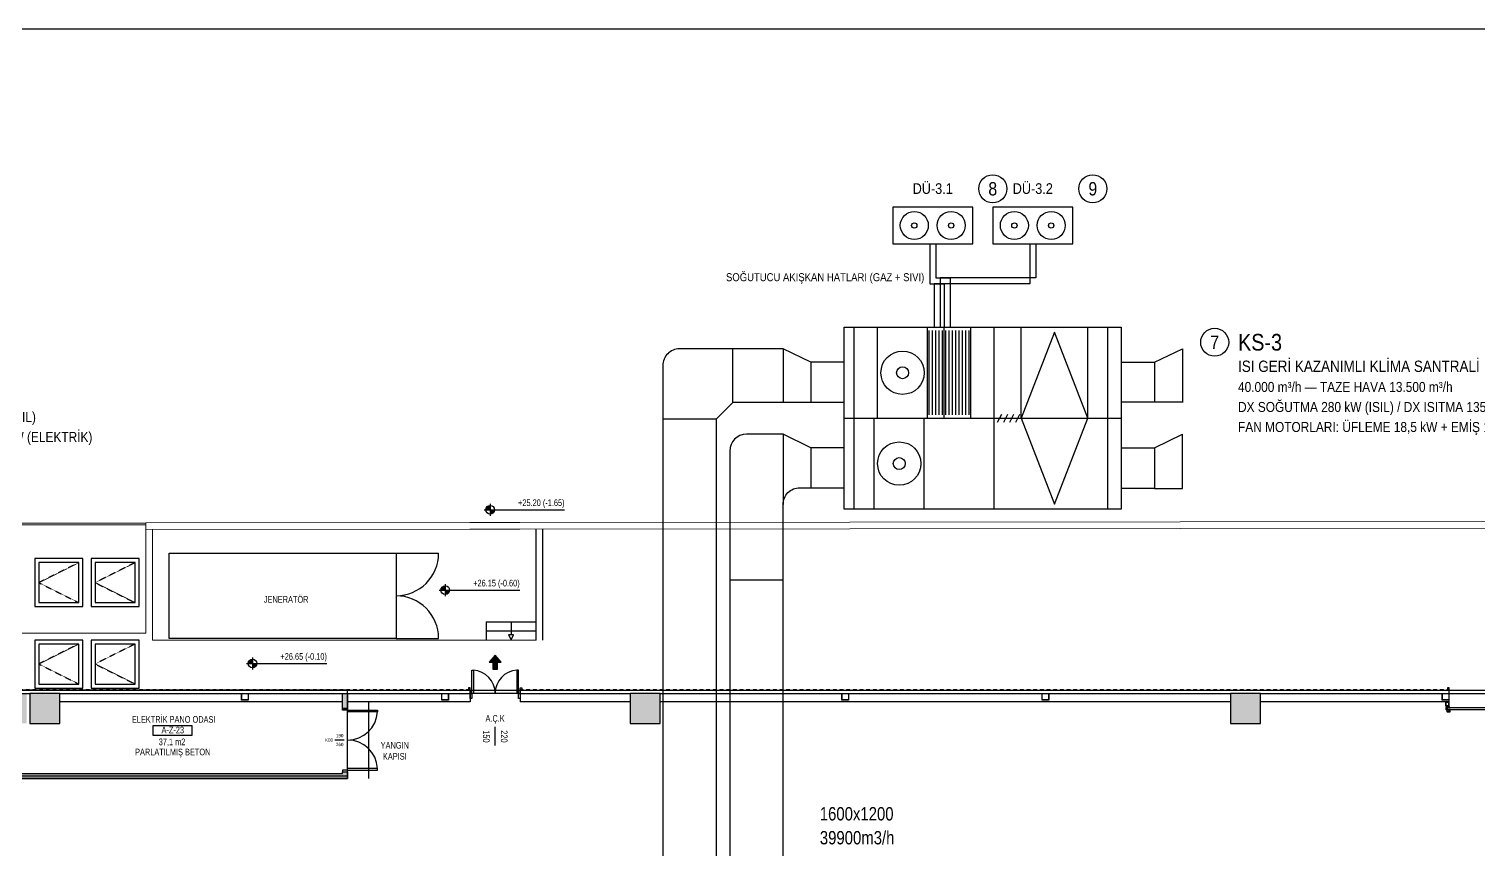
# Model space of a CAD drawing. Header units: centimetres. Extents: x 26200 to 152500, y -600 to 9300.
# Drawn here: x 61632 to 65979, y 6839 to 9300 of the extents above; entities that cross this region are included whole.
import ezdxf
from ezdxf.enums import TextEntityAlignment as Align

# ---------------------------------------------------------------- set-up
doc = ezdxf.new("R2010")
doc.units = ezdxf.units.CM
doc.linetypes.add('DASHED', pattern=[1.524, 1.27, -0.254])
doc.linetypes.add('HIDDEN2', pattern=[0.1875, 0.125, -0.0625])
for name, color, linetype in [('A-ANNO-DIMS', 8, 'Continuous'), ('A-ANNO-IDEN', 8, 'Continuous'), ('A-ANNO-TEXT', 8, 'Continuous'), ('A-AREA', 8, 'Continuous'), ('A-DOOR', 8, 'Continuous'), ('A-ELEV-01', 8, 'Continuous'), ('A-ELEV-02', 8, 'Continuous'), ('A-ELEV-03', 8, 'Continuous'), ('A-ROOF-OTLN', 8, 'Continuous'), ('A-WALL', 8, 'Continuous'), ('A-WALL-HTCH', 8, 'Continuous'), ('A-WALL-SNWPNL', 8, 'Continuous'), ('A-WALL-STEL', 8, 'Continuous'), ('L-SITE-CURB', 8, 'Continuous'), ('MTY-CIHAZ', 135, 'Continuous'), ('MTY-DONUS-CAP', 110, 'Continuous'), ('MTY-DONUS-KANALI', 4, 'Continuous'), ('MTY-SOGUTUCU-HAT', 6, 'DASHED'), ('MTY-UFLEME-KANALI', 20, 'Continuous'), ('ROTAS-CIHAZ-NO', 1, 'Continuous'), ('ROTAS-PAFTA', 144, 'Continuous'), ('S-CONC', 5, 'Continuous'), ('S-HTCH', 8, 'Continuous'), ('S-STEL', 3, 'Continuous')]:
    doc.layers.add(name, color=color, linetype=linetype)
doc.styles.add('Fields_100', font='act_simplex.shx', dxfattribs={"width": 0.8, "height": 20})
doc.styles.add('ROTAS', font='arial.ttf')

# ---------------------------------------------------------------- blocks, each defined once
blk = doc.blocks.new('Mahal kutusu_100')
at = {"color": 0}
blk.add_lwpolyline([(-58, 30), (58, 30), (58, 0), (-58, 0)], close=True, dxfattribs=at)
at = {"color": 0, "style": 'Fields_100', "width": 0.8}
for tag, p in [('MAHAL', (3.6, 37.9)), ('KOD', (0.9, 6.2)), ('KAPLAMA', (0.8, -59.7)), ('ALAN', (-1.3, -29.4))]:
    blk.add_attdef(tag, text='', height=20, dxfattribs=at).set_placement(p, align=Align.CENTER)
blk = doc.blocks.new('Kapı Kodu_100')
at = {"color": 0}
blk.add_lwpolyline([(28, 0), (-28, 0)], dxfattribs=at)
at = {"color": 0, "style": 'Fields_100', "width": 0.8}
for tag, p in [('KK', (-63, -9.6)), ('W', (1, 17.2)), ('H', (1, -36.3))]:
    blk.add_attdef(tag, text='', height=20, dxfattribs=at).set_placement(p, align=Align.CENTER)
blk = doc.blocks.new('KAPI 150')
at = {"layer": 'A-DOOR'}
blk.add_line((145, 15), (5, 15), dxfattribs=at)
for points in [[(5, 15), (5, 85), (10, 85), (10, 15)], [(145, 15), (145, 85), (140, 85), (140, 15)]]:
    blk.add_lwpolyline(points, dxfattribs=at)
for points in [[(5, 0), (0, 0), (0, 15), (5, 15)], [(150, 0), (145, 0), (145, 15), (150, 15)]]:
    blk.add_lwpolyline(points, close=True, dxfattribs=at)
for centre, start, end in [((5, 15), 0, 85.904), ((145, 15), 94.096, 180)]:
    blk.add_arc(centre, 70, start, end, dxfattribs=at)
blk = doc.blocks.new('AÇK_01')
at = {"color": 0}
blk.add_lwpolyline([(28, 0), (-28, 0)], dxfattribs=at)
at = {"color": 0, "style": 'Fields_100', "width": 0.8}
blk.add_attdef('A.Ç.K.01', text='', height=20, rotation=90, dxfattribs=at).set_placement((-53, 0), align=Align.MIDDLE_CENTER)
for tag, p in [('W', (1, 17.2)), ('H', (1, -36.3))]:
    blk.add_attdef(tag, text='', height=20, dxfattribs=at).set_placement(p, align=Align.CENTER)
blk = doc.blocks.new('*U13')
at = {"layer": 'A-WALL-SNWPNL'}
blk.add_lwpolyline([(50, 1), (42, 1), (40, -1), (32, -1), (30, 1), (22, 1), (20, -1), (12, -1), (10, 1), (2, 1), (0, -1), (-8, -1), (-10, 1), (-18, 1), (-20, -1), (-28, -1), (-30, 1), (-38, 1), (-40, -1), (-48, -1), (-50, 1)], dxfattribs=at)
blk = doc.blocks.new('*U14')
at = {"layer": 'A-WALL-STEL', "color": 0, "linetype": 'ByBlock', "lineweight": -2, "transparency": 16777216}
for p in [(0, 0), (100, 0), (200, 0), (300, 0), (400, 0), (500, 0), (600, 0), (700, 0), (800, 0), (900, 0), (1000, 0), (1100, 0), (1200, 0), (1300, 0), (1400, 0), (1500, 0), (1600, 0), (1700, 0), (1800, 0), (1900, 0), (2000, 0), (2100, 0), (2200, 0), (2300, 0), (2400, 0), (2500, 0), (2600, 0), (2700, 0), (2800, 0), (2900, 0), (3000, 0), (3100, 0), (3200, 0), (3300, 0)]:
    blk.add_blockref('*U13', p, dxfattribs=at)
blk = doc.blocks.new('VİDA KÜÇÜK')
for p, q in [((-0.6, 3), (-0.2, 3.2)), ((-0.6, 3), (0.6, 3)), ((-0.6, 3), (0.6, 3)), ((-0.6, 3), (-0.6, 3)), ((-0.5, 3), (-0.5, 2.9)), ((-0.5, 2.9), (0.5, 2.9)), ((0.3, 3.6), (-0.3, 3.6)), ((-0.3, 3.3), (-0.3, 3.5)), ((0.3, 3.3), (-0.3, 3.3)), ((0.3, 3.2), (-0.3, 3.2)), ((-0.2, 3.3), (-0.2, 3.6)), ((0.2, 3.2), (-0.2, 3.2)), ((0.1, 2.8), (-0.2, 2.9)), ((-0.2, 2.9), (-0.2, 2.8)), ((-0.2, 2.9), (-0.2, 2.9)), ((-0.2, 2.8), (0.1, 2.7)), ((0.1, 2.7), (-0.2, 2.8)), ((-0.2, 2.7), (-0.2, 2.8)), ((-0.2, 2.8), (-0.2, 2.8)), ((0, 2.7), (-0.2, 2.7)), ((-0.2, 2.7), (-0.2, 2.6)), ((-0.2, 2.7), (-0.2, 2.7)), ((0.2, 2.5), (-0.2, 2.6)), ((0.1, 2.5), (-0.2, 2.6)), ((-0.2, 2.6), (0.1, 2.5)), ((-0.2, 2.6), (-0.2, 2.5)), ((-0.2, 2.6), (-0.2, 2.6)), ((-0.2, 2.6), (-0.2, 2.6)), ((-0.2, 2.5), (0.1, 2.4)), ((-0.2, 2.5), (0.2, 2.4)), ((-0.2, 2.5), (-0.2, 2.5)), ((-0.2, 2.4), (-0.2, 2.5)), ((0.1, 2.3), (-0.2, 2.4)), ((-0.2, 2.4), (-0.2, 2.3)), ((-0.2, 2.3), (0.1, 2.2)), ((-0.2, 2.3), (0.2, 2.2)), ((0.1, 2.2), (-0.2, 2.3)), ((-0.2, 2.3), (-0.2, 2.2)), ((-0.2, 2.3), (-0.2, 2.3)), ((-0.2, 2.3), (-0.2, 2.3)), ((-0.2, 2.3), (-0.2, 2.3)), ((-0.2, 2.2), (0.1, 2.1)), ((-0.2, 2.2), (0.2, 2.1)), ((-0.2, 2.1), (-0.2, 2.2)), ((-0.2, 2.2), (-0.2, 1.5)), ((-0.2, 2.1), (-0.2, 2)), ((0.1, 2), (-0.2, 2.1)), ((-0.2, 2), (-0.2, 2.1)), ((-0.2, 2), (-0.2, 2)), ((-0.2, 2), (-0.2, 2)), ((-0.2, 2), (0, 2)), ((0, 2), (-0.2, 2)), ((0, 2), (-0.2, 2)), ((0.1, 1.9), (-0.2, 1.9)), ((0, 1.5), (-0.2, 1.6)), ((0, 1.4), (-0.2, 1.5)), ((0.2, 2.8), (-0.1, 2.9)), ((0, 3.9), (0, 0)), ((0.1, 2.8), (0, 2.9)), ((0.1, 2.6), (0, 2.7)), ((0.1, 1.6), (0, 1.5)), ((0, 1.5), (0, 1.4)), ((0.1, 1.5), (0, 1.4)), ((0.1, 2.9), (0.1, 2.8)), ((0.2, 2.8), (0.1, 2.8)), ((0.2, 2.8), (0.1, 2.8)), ((0.1, 2.8), (0.1, 2.7)), ((0.2, 2.7), (0.1, 2.7)), ((0.2, 2.7), (0.1, 2.6)), ((0.1, 2.7), (0.1, 2.7)), ((0.2, 2.7), (0.1, 2.7)), ((0.1, 2.6), (0.1, 2.5)), ((0.1, 2.5), (0.1, 2.4)), ((0.2, 2.5), (0.1, 2.5)), ((0.2, 2.5), (0.1, 2.5)), ((0.2, 2.4), (0.1, 2.4)), ((0.1, 2.3), (0.1, 2.3)), ((0.1, 2.3), (0.1, 2.2)), ((0.2, 2.3), (0.1, 2.3)), ((0.2, 2.2), (0.1, 2.2)), ((0.2, 2.2), (0.1, 2.2)), ((0.1, 2.2), (0.1, 2.1)), ((0.1, 2.2), (0.1, 1.5)), ((0.1, 2), (0.1, 2.1)), ((0.2, 2.1), (0.1, 2)), ((0.2, 2.1), (0.1, 2.1)), ((0.2, 3.3), (0.2, 3.6)), ((0.2, 3.2), (0.6, 3)), ((0.2, 2.7), (0.2, 2.7)), ((0.2, 2.4), (0.2, 2.3)), ((0.3, 3.3), (0.3, 3.5)), ((0.5, 3), (0.5, 2.9)), ((0.6, 3), (0.6, 3))]:
    blk.add_line(p, q)
for centre, radius, start, end in [((-0.3, 3.2), 0.045, 90, 270), ((-0.3, 3.5), 0.132, 50.85, 132.6512), ((0, 3.1), 0.52, 70.5284, 109.4708), ((0, 1.9), 0.156, 196.2602, 343.7398), ((0.3, 3.5), 0.132, 47.3435, 129.155), ((0.3, 3.2), 0.045, 270, 90)]:
    blk.add_arc(centre, radius, start, end)

msp = doc.modelspace()

# ---------------------------------------------------------------- hatches: boundary and pattern name
at = {"layer": 'A-ANNO-DIMS'}
h = msp.add_hatch(color=256, dxfattribs=at)
h.paths.add_polyline_path([(63014.7, 7872.1, 0.414214), (63001.7, 7859.1), (63014.7, 7859.1)])
h.paths.add_polyline_path([(63027.7, 7859.1), (63014.7, 7859.1), (63014.7, 7846.1, 0.414214)])
h = msp.add_hatch(color=256, dxfattribs=at)
h.paths.add_polyline_path([(62880.2, 7631.1, 0.414214), (62867.2, 7618.1), (62880.2, 7618.1)])
h.paths.add_polyline_path([(62893.2, 7618.1), (62880.2, 7618.1), (62880.2, 7605.1, 0.414214)])
h = msp.add_hatch(color=256, dxfattribs=at)
h.paths.add_polyline_path([(62302.2, 7411.3, 0.414214), (62289.2, 7398.3), (62302.2, 7398.3)])
h.paths.add_polyline_path([(62315.2, 7398.3), (62302.2, 7398.3), (62302.2, 7385.3, 0.414214)])
at = {"layer": 'A-ANNO-TEXT'}
h = msp.add_hatch(color=256, dxfattribs=at)
h.dxf.hatch_style = 1
h.paths.add_polyline_path([(63029.5, 7423.2), (63011.8, 7402), (63022.7, 7402), (63022.7, 7380.9), (63036.2, 7380.9), (63036.2, 7402), (63047.2, 7402)])
at = {"layer": 'A-WALL-HTCH'}
h = msp.add_hatch(dxfattribs=at)
h.set_pattern_fill('DASH', color=256, angle=360)
h.set_pattern_definition([(0, (47244.2896, 54361.0323), (3.175, 3.175), [3.175, -3.175])])
h.paths.add_polyline_path([(62587, 7073.6), (62572, 7073.6), (62572, 7068.6), (60907, 7068.6), (60907, 7053.6), (62587, 7053.6)])
h.paths.add_polyline_path([(62587, 7308.6), (62572, 7308.6), (62572, 7263.6), (62587, 7263.6)])
at = {"layer": 'S-HTCH'}
h = msp.add_hatch(dxfattribs=at)
h.set_pattern_fill('ANSI33', color=256)
h.set_pattern_definition([(45, (47244.2896, 5721.5606), (-4.490128, 4.490128), []), (45, (47248.78, 5721.5606), (-4.490128, 4.490128), [3.175, -1.5875])])
h.paths.add_polyline_path([(63434.5, 1518.6), (63524.5, 1518.6), (63524.5, 1608.6), (63434.5, 1608.6)])
h.paths.add_polyline_path([(63434.5, 7218.6), (63524.5, 7218.6), (63524.5, 7308.6), (63434.5, 7308.6)])
h.paths.add_polyline_path([(61634.5, 1518.6), (61724.5, 1518.6), (61724.5, 1608.6), (61634.5, 1608.6)])
h.paths.add_polyline_path([(58034.5, 1518.6), (58124.5, 1518.6), (58124.5, 1608.6), (58034.5, 1608.6)])
h.paths.add_polyline_path([(61634.5, 7218.6), (61724.5, 7218.6), (61724.5, 7308.6), (61634.5, 7308.6)])
h.paths.add_polyline_path([(58034.5, 7218.6), (58124.5, 7218.6), (58124.5, 7308.6), (58034.5, 7308.6)])
h.paths.add_polyline_path([(63434.5, 3418.6), (63524.5, 3418.6), (63524.5, 3508.6), (63434.5, 3508.6)])
h.paths.add_polyline_path([(63434.5, 5318.6), (63524.5, 5318.6), (63524.5, 5408.6), (63434.5, 5408.6)])
h.paths.add_polyline_path([(61634.5, 3418.6), (61724.5, 3418.6), (61724.5, 3508.6), (61634.5, 3508.6)])
h.paths.add_polyline_path([(58034.5, 3418.6), (58124.5, 3418.6), (58124.5, 3508.6), (58034.5, 3508.6)])
h.paths.add_polyline_path([(61634.5, 5318.6), (61724.5, 5318.6), (61724.5, 5408.6), (61634.5, 5408.6)])
h.paths.add_polyline_path([(58034.5, 5318.6), (58124.5, 5318.6), (58124.5, 5408.6), (58034.5, 5408.6)])
h.paths.add_polyline_path([(68834.5, 3418.6), (68924.5, 3418.6), (68924.5, 3508.6), (68834.5, 3508.6)])
h.paths.add_polyline_path([(68834.5, 5318.6), (68924.5, 5318.6), (68924.5, 5408.6), (68834.5, 5408.6)])
h.paths.add_polyline_path([(67034.5, 3418.6), (67124.5, 3418.6), (67124.5, 3508.6), (67034.5, 3508.6)])
h.paths.add_polyline_path([(67034.5, 5318.6), (67124.5, 5318.6), (67124.5, 5408.6), (67034.5, 5408.6)])
h.paths.add_polyline_path([(65234.5, 3418.6), (65324.5, 3418.6), (65324.5, 3508.6), (65234.5, 3508.6)])
h.paths.add_polyline_path([(65234.5, 5318.6), (65324.5, 5318.6), (65324.5, 5408.6), (65234.5, 5408.6)])
h.paths.add_polyline_path([(61534.5, 3418.6), (61624.5, 3418.6), (61624.5, 3508.6), (61534.5, 3508.6)])
h.paths.add_polyline_path([(61534.5, 5318.6), (61624.5, 5318.6), (61624.5, 5408.6), (61534.5, 5408.6)])
h.paths.add_polyline_path([(59834.5, 3418.6), (59924.5, 3418.6), (59924.5, 3508.6), (59834.5, 3508.6)])
h.paths.add_polyline_path([(59834.5, 5318.6), (59924.5, 5318.6), (59924.5, 5408.6), (59834.5, 5408.6)])
h.paths.add_polyline_path([(56234.5, 3418.6), (56324.5, 3418.6), (56324.5, 3508.6), (56234.5, 3508.6)])
h.paths.add_polyline_path([(56234.5, 5318.6), (56324.5, 5318.6), (56324.5, 5408.6), (56234.5, 5408.6)])
h.paths.add_polyline_path([(54434.5, 3418.6), (54524.5, 3418.6), (54524.5, 3508.6), (54434.5, 3508.6)])
h.paths.add_polyline_path([(54434.5, 5318.6), (54524.5, 5318.6), (54524.5, 5408.6), (54434.5, 5408.6)])
h.paths.add_polyline_path([(52634.5, 3418.6), (52724.5, 3418.6), (52724.5, 3508.6), (52634.5, 3508.6)])
h.paths.add_polyline_path([(52634.5, 5318.6), (52724.5, 5318.6), (52724.5, 5408.6), (52634.5, 5408.6)])
h.paths.add_polyline_path([(70634.5, 5318.6), (70724.5, 5318.6), (70724.5, 5408.6), (70634.5, 5408.6)])
h.paths.add_polyline_path([(70634.5, 3418.6), (70724.5, 3418.6), (70724.5, 3508.6), (70634.5, 3508.6)])
h.paths.add_polyline_path([(70634.5, 1518.6), (70724.5, 1518.6), (70724.5, 1608.6), (70634.5, 1608.6)])
h.paths.add_polyline_path([(68834.5, 1518.6), (68924.5, 1518.6), (68924.5, 1608.6), (68834.5, 1608.6)])
h.paths.add_polyline_path([(67034.5, 1518.6), (67124.5, 1518.6), (67124.5, 1608.6), (67034.5, 1608.6)])
h.paths.add_polyline_path([(65234.5, 1518.6), (65324.5, 1518.6), (65324.5, 1608.6), (65234.5, 1608.6)])
h.paths.add_polyline_path([(61534.5, 1518.6), (61624.5, 1518.6), (61624.5, 1608.6), (61534.5, 1608.6)])
h.paths.add_polyline_path([(59834.5, 1518.6), (59924.5, 1518.6), (59924.5, 1608.6), (59834.5, 1608.6)])
h.paths.add_polyline_path([(56234.5, 1518.6), (56324.5, 1518.6), (56324.5, 1608.6), (56234.5, 1608.6)])
h.paths.add_polyline_path([(54434.5, 1518.6), (54524.5, 1518.6), (54524.5, 1608.6), (54434.5, 1608.6)])
h.paths.add_polyline_path([(52634.5, 1518.6), (52724.5, 1518.6), (52724.5, 1608.6), (52634.5, 1608.6)])
h.paths.add_polyline_path([(70634.5, 7218.6), (70724.5, 7218.6), (70724.5, 7308.6), (70634.5, 7308.6)])
h.paths.add_polyline_path([(68834.5, 7218.6), (68924.5, 7218.6), (68924.5, 7308.6), (68834.5, 7308.6)])
h.paths.add_polyline_path([(67034.5, 7218.6), (67124.5, 7218.6), (67124.5, 7308.6), (67034.5, 7308.6)])
h.paths.add_polyline_path([(65234.5, 7218.6), (65324.5, 7218.6), (65324.5, 7308.6), (65234.5, 7308.6)])
h.paths.add_polyline_path([(61534.5, 7218.6), (61624.5, 7218.6), (61624.5, 7308.6), (61534.5, 7308.6)])
h.paths.add_polyline_path([(59834.5, 7218.6), (59924.5, 7218.6), (59924.5, 7308.6), (59834.5, 7308.6)])
h.paths.add_polyline_path([(56234.5, 7218.6), (56324.5, 7218.6), (56324.5, 7308.6), (56234.5, 7308.6)])
h.paths.add_polyline_path([(54434.5, 7218.6), (54524.5, 7218.6), (54524.5, 7308.6), (54434.5, 7308.6)])
h.paths.add_polyline_path([(52634.5, 7218.6), (52724.5, 7218.6), (52724.5, 7308.6), (52634.5, 7308.6)])

# ---------------------------------------------------------------- linework, layer by layer
at = {"layer": 'A-ANNO-DIMS'}
for p, q in [((63014.7, 7877.1), (63014.7, 7841.1)), ((62996.7, 7859.1), (63237.7, 7859.1)), ((62862.2, 7618.1), (63103.2, 7618.1)), ((62880.2, 7636.1), (62880.2, 7600.1)), ((62284.2, 7398.3), (62525.2, 7398.3)), ((62302.2, 7416.3), (62302.2, 7380.3))]:
    msp.add_line(p, q, dxfattribs=at)
msp.add_lwpolyline([(62650.9, 7053.6), (62650.9, 7283.6)], dxfattribs=at)
for centre in [(63014.7, 7859.1), (62880.2, 7618.1), (62302.2, 7398.3)]:
    msp.add_circle(centre, 13, dxfattribs=at)
at = {"layer": 'A-ANNO-TEXT'}
msp.add_lwpolyline([(63029.5, 7423.2), (63011.8, 7402), (63022.7, 7402), (63022.7, 7380.9), (63036.2, 7380.9), (63036.2, 7402), (63047.2, 7402)], close=True, dxfattribs=at)
at = {"layer": 'A-AREA'}
for points in [[(62587, 7318.6), (70734.5, 7318.6), (70734.5, 3418.6), (52612, 3418.6), (52612, 7318.6), (59834.5, 7318.6), (59834.5, 7053.6), (62587, 7053.6)], [(60780.1, 7061.1), (62587, 7061.1), (62587, 7318.6), (60780.1, 7318.6)]]:
    msp.add_lwpolyline(points, close=True, dxfattribs=at)
at = {"layer": 'A-DOOR'}
for p, q in [((62732.5, 7728.6), (62860, 7728.6)), ((62732.5, 7473.6), (62860, 7473.6)), ((62587, 7078.6), (62587, 7258.6))]:
    msp.add_line(p, q, dxfattribs=at)
for points in [[(62572, 7258.6), (62572, 7263.6), (62587, 7263.6), (62587, 7258.6)], [(66475.1, 7265), (65883.8, 7265), (65883.8, 7260), (66475.1, 7260)], [(62572, 7078.6), (62572, 7073.6), (62587, 7073.6), (62587, 7078.6)]]:
    msp.add_lwpolyline(points, close=True, dxfattribs=at)
for points in [[(65881.5, 7266.6), (65880.8, 7266.6)], [(65880.8, 7266.6), (65880.8, 7258.8)], [(65881.3, 7259.3), (65881.3, 7266.1)], [(65881.3, 7266.1), (65884, 7266.1)], [(65881.5, 7271.6), (65881.5, 7266.6)], [(65881.5, 7266.6), (65884, 7266.6)], [(65882, 7267.1), (65882, 7271.1)], [(65882, 7271.1), (65889, 7271.1)], [(65884, 7267.1), (65882, 7267.1)], [(65884, 7266.6), (65884, 7267.1)], [(65884, 7266.1), (65884, 7266.6)], [(65889, 7269.1), (65885.5, 7269.1)], [(65885.5, 7269.1), (65885.5, 7266.6)], [(65885.5, 7266.6), (65886.8, 7266.6)], [(65886, 7267.1), (65886, 7268.6)], [(65886, 7268.6), (65889, 7268.6)], [(65886.8, 7267.1), (65886, 7267.1)], [(65886.8, 7266.6), (65886.8, 7267.1)], [(65889, 7267.1), (65888.4, 7267.1)], [(65888.4, 7267.1), (65888.4, 7266.6)], [(65888.4, 7266.6), (65889.5, 7266.6)], [(65889, 7271.1), (65889, 7269.1)], [(65889, 7268.6), (65889, 7267.1)], [(65889.5, 7266.6), (65889.5, 7271.6)], [(62587, 7258.6), (62677, 7258.6), (62677, 7253.6), (62587, 7253.6)], [(65880.8, 7258.8), (65883.3, 7258.8)], [(65887.5, 7259.3), (65881.3, 7259.3)], [(65883.3, 7258.8), (65883.3, 7254.7)], [(65883.3, 7254.7), (65883.3, 7254.6), (65883.4, 7254.5), (65883.4, 7254.5), (65883.4, 7254.4), (65883.4, 7254.3), (65883.4, 7254.3), (65883.5, 7254.2), (65883.5, 7254.1), (65883.5, 7254.1), (65883.6, 7254), (65883.6, 7253.9), (65883.6, 7253.9), (65883.7, 7253.8), (65883.7, 7253.8), (65883.8, 7253.7), (65883.8, 7253.6), (65883.9, 7253.6), (65883.9, 7253.5), (65884, 7253.5), (65884, 7253.4), (65884.1, 7253.4), (65884.1, 7253.3), (65884.2, 7253.3), (65884.2, 7253.2), (65884.3, 7253.2), (65884.4, 7253.2), (65884.4, 7253.1), (65884.5, 7253.1), (65884.6, 7253.1), (65884.6, 7253), (65884.7, 7253), (65884.8, 7253), (65884.8, 7253), (65884.9, 7253), (65885, 7252.9), (65885, 7252.9), (65885.1, 7252.9), (65885.2, 7252.9), (65885.3, 7252.9), (65885.3, 7252.9), (65885.4, 7252.9), (65885.5, 7252.9), (65885.6, 7252.9), (65885.6, 7252.9), (65885.7, 7252.9), (65885.8, 7252.9), (65885.8, 7252.9), (65885.9, 7253), (65886, 7253), (65886.1, 7253), (65886.1, 7253), (65886.2, 7253), (65886.3, 7253.1), (65886.3, 7253.1), (65886.4, 7253.1), (65886.5, 7253.2), (65886.5, 7253.2), (65886.6, 7253.2), (65886.6, 7253.3), (65886.7, 7253.3), (65886.8, 7253.4), (65886.8, 7253.4), (65886.9, 7253.5), (65886.9, 7253.5), (65887, 7253.6), (65887, 7253.6), (65887.1, 7253.7), (65887.1, 7253.8), (65887.2, 7253.8), (65887.2, 7253.9), (65887.2, 7253.9), (65887.3, 7254), (65887.3, 7254.1), (65887.3, 7254.1), (65887.4, 7254.2), (65887.4, 7254.3), (65887.4, 7254.3), (65887.4, 7254.4), (65887.5, 7254.5), (65887.5, 7254.5), (65887.5, 7254.6), (65887.5, 7254.7)], [(65883.8, 7254.7), (65883.8, 7258.8)], [(65883.8, 7258.8), (65887.5, 7258.8)], [(65887, 7254.7), (65887, 7254.6), (65887, 7254.6), (65887, 7254.5), (65886.9, 7254.5), (65886.9, 7254.4), (65886.9, 7254.4), (65886.9, 7254.3), (65886.8, 7254.3), (65886.8, 7254.2), (65886.8, 7254.2), (65886.8, 7254.1), (65886.7, 7254.1), (65886.7, 7254), (65886.7, 7254), (65886.6, 7253.9), (65886.6, 7253.9), (65886.6, 7253.9), (65886.5, 7253.8), (65886.5, 7253.8), (65886.4, 7253.7), (65886.4, 7253.7), (65886.3, 7253.7), (65886.3, 7253.6), (65886.2, 7253.6), (65886.2, 7253.6), (65886.1, 7253.6), (65886.1, 7253.5), (65886, 7253.5), (65886, 7253.5), (65885.9, 7253.5), (65885.9, 7253.5), (65885.8, 7253.4), (65885.8, 7253.4), (65885.7, 7253.4), (65885.7, 7253.4), (65885.6, 7253.4), (65885.6, 7253.4), (65885.5, 7253.4), (65885.4, 7253.4), (65885.4, 7253.4), (65885.3, 7253.4), (65885.3, 7253.4), (65885.2, 7253.4), (65885.2, 7253.4), (65885.1, 7253.4), (65885.1, 7253.4), (65885, 7253.4), (65884.9, 7253.5), (65884.9, 7253.5), (65884.8, 7253.5), (65884.8, 7253.5), (65884.7, 7253.5), (65884.7, 7253.6), (65884.6, 7253.6), (65884.6, 7253.6), (65884.5, 7253.6), (65884.5, 7253.7), (65884.4, 7253.7), (65884.4, 7253.7), (65884.4, 7253.8), (65884.3, 7253.8), (65884.3, 7253.9), (65884.2, 7253.9), (65884.2, 7253.9), (65884.2, 7254), (65884.1, 7254), (65884.1, 7254.1), (65884.1, 7254.1), (65884, 7254.2), (65884, 7254.2), (65884, 7254.3), (65884, 7254.3), (65883.9, 7254.4), (65883.9, 7254.4), (65883.9, 7254.5), (65883.9, 7254.5), (65883.9, 7254.6), (65883.8, 7254.6), (65883.8, 7254.7)], [(65887.5, 7254.9), (65887, 7254.9)], [(65887, 7254.9), (65887, 7254.7)], [(65887.5, 7258.8), (65887.5, 7259.3)], [(65887.5, 7254.7), (65887.5, 7254.9)], [(65893.2, 7259.9), (65888.2, 7259.9)], [(65888.2, 7259.9), (65888.2, 7253.2)], [(65888.2, 7253.2), (65893.2, 7253.2)], [(65893.2, 7253.2), (65893.2, 7259.9)], [(62587, 7078.6), (62677, 7078.6), (62677, 7083.6), (62587, 7083.6)]]:
    msp.add_lwpolyline(points, dxfattribs=at)
for centre, radius, start, end in [((62732.5, 7728.6), 127.5, 270, 0), ((62732.5, 7473.6), 127.5, 0, 90), ((62587, 7258.6), 90, 270, 356.8153), ((62587, 7078.6), 90, 3.1847, 90)]:
    msp.add_arc(centre, radius, start, end, dxfattribs=at)
at = {"layer": 'A-ELEV-01'}
for p, q in [((62572, 7283.6), (61724.5, 7283.6)), ((62954.5, 7283.6), (62587, 7283.6)), ((63434.5, 7283.6), (63104.5, 7283.6)), ((65234.5, 7283.6), (63524.5, 7283.6)), ((65889.5, 7283.6), (65324.5, 7283.6))]:
    msp.add_line(p, q, dxfattribs=at)
for points in [[(60974.5, 7818.7), (61982.5, 7819.7)], [(60974.5, 7813.7), (61982.5, 7814.7)], [(62954.5, 7308.6), (62954.5, 7283.6)], [(63104.5, 7308.6), (63104.5, 7283.6)]]:
    msp.add_lwpolyline(points, dxfattribs=at)
at = {"layer": 'A-ELEV-01', "elevation": 0}
msp.add_lwpolyline([(65889.5, 7308.6), (65889.5, 7283.6)], dxfattribs=at)
at = {"layer": 'A-ELEV-02'}
for points in [[(61649.5, 7568.6), (61793.5, 7568.6), (61793.5, 7712.6), (61649.5, 7712.6)], [(61661.5, 7580.6), (61781.5, 7580.6), (61781.5, 7700.6), (61661.5, 7700.6)], [(61818.5, 7568.6), (61962.5, 7568.6), (61962.5, 7712.6), (61818.5, 7712.6)], [(61830.5, 7580.6), (61950.5, 7580.6), (61950.5, 7700.6), (61830.5, 7700.6)], [(61649.5, 7324.6), (61793.5, 7324.6), (61793.5, 7468.6), (61649.5, 7468.6)], [(61661.5, 7336.6), (61781.5, 7336.6), (61781.5, 7456.6), (61661.5, 7456.6)], [(61818.5, 7324.6), (61962.5, 7324.6), (61962.5, 7468.6), (61818.5, 7468.6)], [(61830.5, 7336.6), (61950.5, 7336.6), (61950.5, 7456.6), (61830.5, 7456.6)]]:
    msp.add_lwpolyline(points, close=True, dxfattribs=at)
at = {"layer": 'A-ELEV-02', "linetype": 'HIDDEN2'}
for points in [[(61781.5, 7700.6), (61661.5, 7640.6), (61781.5, 7580.6)], [(61950.5, 7700.6), (61830.5, 7640.6), (61950.5, 7580.6)], [(61781.5, 7456.6), (61661.5, 7396.6), (61781.5, 7336.6)], [(61950.5, 7456.6), (61830.5, 7396.6), (61950.5, 7336.6)]]:
    msp.add_lwpolyline(points, dxfattribs=at)
at = {"layer": 'A-ELEV-03'}
for p, q in [((63152.5, 7468.6), (63152.1, 7800.8)), ((63172.5, 7468.6), (63172.1, 7800.8)), ((63002.4, 7522.7), (63152.4, 7522.7)), ((63002.4, 7522.7), (63002.4, 7468.6)), ((63002.4, 7495.7), (63152.4, 7495.7))]:
    msp.add_line(p, q, dxfattribs=at)
for points in [[(63077.4, 7522.7), (63077.4, 7483.7)], [(60979.5, 7318.6), (62954.5, 7318.6)], [(63104.5, 7318.6), (65889.5, 7318.6)]]:
    msp.add_lwpolyline(points, dxfattribs=at)
msp.add_lwpolyline([(63084.9, 7483.7), (63069.9, 7483.7), (63077.4, 7468.7)], close=True, dxfattribs=at)
at = {"layer": 'A-ELEV-03', "elevation": 0}
msp.add_lwpolyline([(65889.5, 7308.6), (66469.5, 7308.6)], dxfattribs=at)
at = {"layer": 'A-ROOF-OTLN'}
msp.add_lwpolyline([(62052.5, 7728.6), (62732.5, 7728.6), (62732.5, 7473.6), (62052.5, 7473.6)], close=True, dxfattribs=at)
at = {"layer": 'A-WALL'}
msp.add_line((62587, 7263.6), (62572, 7263.6), dxfattribs=at)
for points in [[(62572, 7263.6), (62572, 7308.6)], [(62587, 7308.6), (62587, 7263.6)], [(60907, 7068.6), (62572, 7068.6), (62572, 7073.6), (62587, 7073.6), (62587, 7053.6), (60907, 7053.6)]]:
    msp.add_lwpolyline(points, dxfattribs=at)
at = {"layer": 'A-WALL-SNWPNL'}
for p, q in [((60979.5, 7308.6), (61634.5, 7308.6)), ((61724.5, 7308.6), (62954.5, 7308.6)), ((63104.5, 7308.6), (63434.5, 7308.6)), ((63524.5, 7308.6), (65234.5, 7308.6)), ((65324.5, 7308.6), (65889.5, 7308.6)), ((65890.5, 7325.6), (65885.5, 7325.6)), ((65885.5, 7325.6), (65885.5, 7321.1)), ((65890.5, 7271.6), (65890.5, 7325.6))]:
    msp.add_line(p, q, dxfattribs=at)
for points in [[(62959.5, 7308.6), (62954.5, 7308.6), (62954.5, 7325.6), (62949.5, 7325.6), (62949.5, 7321.1)], [(62954.5, 7318.6), (62954.5, 7308.6)], [(63099.5, 7308.6), (63104.5, 7308.6), (63104.5, 7325.6), (63109.5, 7325.6), (63109.5, 7321.1)], [(63104.5, 7320.6), (63112.5, 7320.6), (63114.5, 7318.6), (63122.5, 7318.6), (63124.5, 7320.6), (63132.5, 7320.6), (63134.5, 7318.6), (63142.5, 7318.6), (63144.5, 7320.6), (63152.5, 7320.6), (63154.5, 7318.6)], [(63104.5, 7318.6), (63104.5, 7308.6)], [(63154.5, 7318.6), (63162.5, 7318.6), (63164.5, 7320.6), (63172.5, 7320.6), (63174.5, 7318.6), (63182.5, 7318.6), (63184.5, 7320.6), (63192.5, 7320.6), (63194.5, 7318.6), (63202.5, 7318.6), (63204.5, 7320.6), (63212.5, 7320.6), (63214.5, 7318.6), (63222.5, 7318.6), (63224.5, 7320.6), (63232.5, 7320.6), (63234.5, 7318.6), (63242.5, 7318.6), (63244.5, 7320.6), (63252.5, 7320.6), (63254.5, 7318.6)], [(63254.5, 7318.6), (63262.5, 7318.6), (63264.5, 7320.6), (63272.5, 7320.6), (63274.5, 7318.6), (63282.5, 7318.6), (63284.5, 7320.6), (63292.5, 7320.6), (63294.5, 7318.6), (63302.5, 7318.6), (63304.5, 7320.6), (63312.5, 7320.6), (63314.5, 7318.6), (63322.5, 7318.6), (63324.5, 7320.6), (63332.5, 7320.6), (63334.5, 7318.6), (63342.5, 7318.6), (63344.5, 7320.6), (63352.5, 7320.6), (63354.5, 7318.6)], [(63354.5, 7318.6), (63362.5, 7318.6), (63364.5, 7320.6), (63372.5, 7320.6), (63374.5, 7318.6), (63382.5, 7318.6), (63384.5, 7320.6), (63392.5, 7320.6), (63394.5, 7318.6), (63402.5, 7318.6), (63404.5, 7320.6), (63412.5, 7320.6), (63414.5, 7318.6), (63422.5, 7318.6), (63424.5, 7320.6), (63432.5, 7320.6), (63434.5, 7318.6), (63442.5, 7318.6), (63444.5, 7320.6), (63452.5, 7320.6), (63454.5, 7318.6)], [(63454.5, 7318.6), (63462.5, 7318.6), (63464.5, 7320.6), (63472.5, 7320.6), (63474.5, 7318.6), (63482.5, 7318.6), (63484.5, 7320.6), (63492.5, 7320.6), (63494.5, 7318.6), (63502.5, 7318.6), (63504.5, 7320.6), (63512.5, 7320.6), (63514.5, 7318.6), (63522.5, 7318.6), (63524.5, 7320.6), (63532.5, 7320.6), (63534.5, 7318.6), (63542.5, 7318.6), (63544.5, 7320.6), (63552.5, 7320.6), (63554.5, 7318.6)], [(63554.5, 7318.6), (63562.5, 7318.6), (63564.5, 7320.6), (63572.5, 7320.6), (63574.5, 7318.6), (63582.5, 7318.6), (63584.5, 7320.6), (63592.5, 7320.6), (63594.5, 7318.6), (63602.5, 7318.6), (63604.5, 7320.6), (63612.5, 7320.6), (63614.5, 7318.6), (63622.5, 7318.6), (63624.5, 7320.6), (63632.5, 7320.6), (63634.5, 7318.6), (63642.5, 7318.6), (63644.5, 7320.6), (63652.5, 7320.6), (63654.5, 7318.6)], [(63654.5, 7318.6), (63662.5, 7318.6), (63664.5, 7320.6), (63672.5, 7320.6), (63674.5, 7318.6), (63682.5, 7318.6), (63684.5, 7320.6), (63692.5, 7320.6), (63694.5, 7318.6), (63702.5, 7318.6), (63704.5, 7320.6), (63712.5, 7320.6), (63714.5, 7318.6), (63722.5, 7318.6), (63724.5, 7320.6), (63732.5, 7320.6), (63734.5, 7318.6), (63742.5, 7318.6), (63744.5, 7320.6), (63752.5, 7320.6), (63754.5, 7318.6)], [(63754.5, 7318.6), (63762.5, 7318.6), (63764.5, 7320.6), (63772.5, 7320.6), (63774.5, 7318.6), (63782.5, 7318.6), (63784.5, 7320.6), (63792.5, 7320.6), (63794.5, 7318.6), (63802.5, 7318.6), (63804.5, 7320.6), (63812.5, 7320.6), (63814.5, 7318.6), (63822.5, 7318.6), (63824.5, 7320.6), (63832.5, 7320.6), (63834.5, 7318.6), (63842.5, 7318.6), (63844.5, 7320.6), (63852.5, 7320.6), (63854.5, 7318.6)], [(63854.5, 7318.6), (63862.5, 7318.6), (63864.5, 7320.6), (63872.5, 7320.6), (63874.5, 7318.6), (63882.5, 7318.6), (63884.5, 7320.6), (63892.5, 7320.6), (63894.5, 7318.6), (63902.5, 7318.6), (63904.5, 7320.6), (63912.5, 7320.6), (63914.5, 7318.6), (63922.5, 7318.6), (63924.5, 7320.6), (63932.5, 7320.6), (63934.5, 7318.6), (63942.5, 7318.6), (63944.5, 7320.6), (63952.5, 7320.6), (63954.5, 7318.6)], [(63954.5, 7318.6), (63962.5, 7318.6), (63964.5, 7320.6), (63972.5, 7320.6), (63974.5, 7318.6), (63982.5, 7318.6), (63984.5, 7320.6), (63992.5, 7320.6), (63994.5, 7318.6), (64002.5, 7318.6), (64004.5, 7320.6), (64012.5, 7320.6), (64014.5, 7318.6), (64022.5, 7318.6), (64024.5, 7320.6), (64032.5, 7320.6), (64034.5, 7318.6), (64042.5, 7318.6), (64044.5, 7320.6), (64052.5, 7320.6), (64054.5, 7318.6)], [(64054.5, 7318.6), (64062.5, 7318.6), (64064.5, 7320.6), (64072.5, 7320.6), (64074.5, 7318.6), (64082.5, 7318.6), (64084.5, 7320.6), (64092.5, 7320.6), (64094.5, 7318.6), (64102.5, 7318.6), (64104.5, 7320.6), (64112.5, 7320.6), (64114.5, 7318.6), (64122.5, 7318.6), (64124.5, 7320.6), (64132.5, 7320.6), (64134.5, 7318.6), (64142.5, 7318.6), (64144.5, 7320.6), (64152.5, 7320.6), (64154.5, 7318.6)], [(64154.5, 7318.6), (64162.5, 7318.6), (64164.5, 7320.6), (64172.5, 7320.6), (64174.5, 7318.6), (64182.5, 7318.6), (64184.5, 7320.6), (64192.5, 7320.6), (64194.5, 7318.6), (64202.5, 7318.6), (64204.5, 7320.6), (64212.5, 7320.6), (64214.5, 7318.6), (64222.5, 7318.6), (64224.5, 7320.6), (64232.5, 7320.6), (64234.5, 7318.6), (64242.5, 7318.6), (64244.5, 7320.6), (64252.5, 7320.6), (64254.5, 7318.6)], [(64254.5, 7318.6), (64262.5, 7318.6), (64264.5, 7320.6), (64272.5, 7320.6), (64274.5, 7318.6), (64282.5, 7318.6), (64284.5, 7320.6), (64292.5, 7320.6), (64294.5, 7318.6), (64302.5, 7318.6), (64304.5, 7320.6), (64312.5, 7320.6), (64314.5, 7318.6), (64322.5, 7318.6), (64324.5, 7320.6), (64332.5, 7320.6), (64334.5, 7318.6), (64342.5, 7318.6), (64344.5, 7320.6), (64352.5, 7320.6), (64354.5, 7318.6)], [(64354.5, 7318.6), (64362.5, 7318.6), (64364.5, 7320.6), (64372.5, 7320.6), (64374.5, 7318.6), (64382.5, 7318.6), (64384.5, 7320.6), (64392.5, 7320.6), (64394.5, 7318.6), (64402.5, 7318.6), (64404.5, 7320.6), (64412.5, 7320.6), (64414.5, 7318.6), (64422.5, 7318.6), (64424.5, 7320.6), (64432.5, 7320.6), (64434.5, 7318.6), (64442.5, 7318.6), (64444.5, 7320.6), (64452.5, 7320.6), (64454.5, 7318.6)], [(64454.5, 7318.6), (64462.5, 7318.6), (64464.5, 7320.6), (64472.5, 7320.6), (64474.5, 7318.6), (64482.5, 7318.6), (64484.5, 7320.6), (64492.5, 7320.6), (64494.5, 7318.6), (64502.5, 7318.6), (64504.5, 7320.6), (64512.5, 7320.6), (64514.5, 7318.6), (64522.5, 7318.6), (64524.5, 7320.6), (64532.5, 7320.6), (64534.5, 7318.6), (64542.5, 7318.6), (64544.5, 7320.6), (64552.5, 7320.6), (64554.5, 7318.6)], [(64554.5, 7318.6), (64562.5, 7318.6), (64564.5, 7320.6), (64572.5, 7320.6), (64574.5, 7318.6), (64582.5, 7318.6), (64584.5, 7320.6), (64592.5, 7320.6), (64594.5, 7318.6), (64602.5, 7318.6), (64604.5, 7320.6), (64612.5, 7320.6), (64614.5, 7318.6), (64622.5, 7318.6), (64624.5, 7320.6), (64632.5, 7320.6), (64634.5, 7318.6), (64642.5, 7318.6), (64644.5, 7320.6), (64652.5, 7320.6), (64654.5, 7318.6)], [(64654.5, 7318.6), (64662.5, 7318.6), (64664.5, 7320.6), (64672.5, 7320.6), (64674.5, 7318.6), (64682.5, 7318.6), (64684.5, 7320.6), (64692.5, 7320.6), (64694.5, 7318.6), (64702.5, 7318.6), (64704.5, 7320.6), (64712.5, 7320.6), (64714.5, 7318.6), (64722.5, 7318.6), (64724.5, 7320.6), (64732.5, 7320.6), (64734.5, 7318.6), (64742.5, 7318.6), (64744.5, 7320.6), (64752.5, 7320.6), (64754.5, 7318.6)], [(64754.5, 7318.6), (64762.5, 7318.6), (64764.5, 7320.6), (64772.5, 7320.6), (64774.5, 7318.6), (64782.5, 7318.6), (64784.5, 7320.6), (64792.5, 7320.6), (64794.5, 7318.6), (64802.5, 7318.6), (64804.5, 7320.6), (64812.5, 7320.6), (64814.5, 7318.6), (64822.5, 7318.6), (64824.5, 7320.6), (64832.5, 7320.6), (64834.5, 7318.6), (64842.5, 7318.6), (64844.5, 7320.6), (64852.5, 7320.6), (64854.5, 7318.6)], [(64854.5, 7318.6), (64862.5, 7318.6), (64864.5, 7320.6), (64872.5, 7320.6), (64874.5, 7318.6), (64882.5, 7318.6), (64884.5, 7320.6), (64892.5, 7320.6), (64894.5, 7318.6), (64902.5, 7318.6), (64904.5, 7320.6), (64912.5, 7320.6), (64914.5, 7318.6), (64922.5, 7318.6), (64924.5, 7320.6), (64932.5, 7320.6), (64934.5, 7318.6), (64942.5, 7318.6), (64944.5, 7320.6), (64952.5, 7320.6), (64954.5, 7318.6)], [(64954.5, 7318.6), (64962.5, 7318.6), (64964.5, 7320.6), (64972.5, 7320.6), (64974.5, 7318.6), (64982.5, 7318.6), (64984.5, 7320.6), (64992.5, 7320.6), (64994.5, 7318.6), (65002.5, 7318.6), (65004.5, 7320.6), (65012.5, 7320.6), (65014.5, 7318.6), (65022.5, 7318.6), (65024.5, 7320.6), (65032.5, 7320.6), (65034.5, 7318.6), (65042.5, 7318.6), (65044.5, 7320.6), (65052.5, 7320.6), (65054.5, 7318.6)], [(65054.5, 7318.6), (65062.5, 7318.6), (65064.5, 7320.6), (65072.5, 7320.6), (65074.5, 7318.6), (65082.5, 7318.6), (65084.5, 7320.6), (65092.5, 7320.6), (65094.5, 7318.6), (65102.5, 7318.6), (65104.5, 7320.6), (65112.5, 7320.6), (65114.5, 7318.6), (65122.5, 7318.6), (65124.5, 7320.6), (65132.5, 7320.6), (65134.5, 7318.6), (65142.5, 7318.6), (65144.5, 7320.6), (65152.5, 7320.6), (65154.5, 7318.6)], [(65154.5, 7318.6), (65162.5, 7318.6), (65164.5, 7320.6), (65172.5, 7320.6), (65174.5, 7318.6), (65182.5, 7318.6), (65184.5, 7320.6), (65192.5, 7320.6), (65194.5, 7318.6), (65202.5, 7318.6), (65204.5, 7320.6), (65212.5, 7320.6), (65214.5, 7318.6), (65222.5, 7318.6), (65224.5, 7320.6), (65232.5, 7320.6), (65234.5, 7318.6), (65242.5, 7318.6), (65244.5, 7320.6), (65252.5, 7320.6), (65254.5, 7318.6)], [(65254.5, 7318.6), (65262.5, 7318.6), (65264.5, 7320.6), (65272.5, 7320.6), (65274.5, 7318.6), (65282.5, 7318.6), (65284.5, 7320.6), (65292.5, 7320.6), (65294.5, 7318.6), (65302.5, 7318.6), (65304.5, 7320.6), (65312.5, 7320.6), (65314.5, 7318.6), (65322.5, 7318.6), (65324.5, 7320.6), (65332.5, 7320.6), (65334.5, 7318.6), (65342.5, 7318.6), (65344.5, 7320.6), (65352.5, 7320.6), (65354.5, 7318.6)], [(65354.5, 7318.6), (65362.5, 7318.6), (65364.5, 7320.6), (65372.5, 7320.6), (65374.5, 7318.6), (65382.5, 7318.6), (65384.5, 7320.6), (65392.5, 7320.6), (65394.5, 7318.6), (65402.5, 7318.6), (65404.5, 7320.6), (65412.5, 7320.6), (65414.5, 7318.6), (65422.5, 7318.6), (65424.5, 7320.6), (65432.5, 7320.6), (65434.5, 7318.6), (65442.5, 7318.6), (65444.5, 7320.6), (65452.5, 7320.6), (65454.5, 7318.6)], [(65454.5, 7318.6), (65462.5, 7318.6), (65464.5, 7320.6), (65472.5, 7320.6), (65474.5, 7318.6), (65482.5, 7318.6), (65484.5, 7320.6), (65492.5, 7320.6), (65494.5, 7318.6), (65502.5, 7318.6), (65504.5, 7320.6), (65512.5, 7320.6), (65514.5, 7318.6), (65522.5, 7318.6), (65524.5, 7320.6), (65532.5, 7320.6), (65534.5, 7318.6), (65542.5, 7318.6), (65544.5, 7320.6), (65552.5, 7320.6), (65554.5, 7318.6)], [(65554.5, 7318.6), (65562.5, 7318.6), (65564.5, 7320.6), (65572.5, 7320.6), (65574.5, 7318.6), (65582.5, 7318.6), (65584.5, 7320.6), (65592.5, 7320.6), (65594.5, 7318.6), (65602.5, 7318.6), (65604.5, 7320.6), (65612.5, 7320.6), (65614.5, 7318.6), (65622.5, 7318.6), (65624.5, 7320.6), (65632.5, 7320.6), (65634.5, 7318.6), (65642.5, 7318.6), (65644.5, 7320.6), (65652.5, 7320.6), (65654.5, 7318.6)], [(65654.5, 7318.6), (65662.5, 7318.6), (65664.5, 7320.6), (65672.5, 7320.6), (65674.5, 7318.6), (65682.5, 7318.6), (65684.5, 7320.6), (65692.5, 7320.6), (65694.5, 7318.6), (65702.5, 7318.6), (65704.5, 7320.6), (65712.5, 7320.6), (65714.5, 7318.6), (65722.5, 7318.6), (65724.5, 7320.6), (65732.5, 7320.6), (65734.5, 7318.6), (65742.5, 7318.6), (65744.5, 7320.6), (65752.5, 7320.6), (65754.5, 7318.6)], [(65754.5, 7318.6), (65762.5, 7318.6), (65764.5, 7320.6), (65772.5, 7320.6), (65774.5, 7318.6), (65782.5, 7318.6), (65784.5, 7320.6), (65792.5, 7320.6), (65794.5, 7318.6), (65802.5, 7318.6), (65804.5, 7320.6), (65812.5, 7320.6), (65814.5, 7318.6), (65822.5, 7318.6), (65824.5, 7320.6), (65832.5, 7320.6), (65834.5, 7318.6), (65842.5, 7318.6), (65844.5, 7320.6), (65852.5, 7320.6), (65854.5, 7318.6)], [(65854.5, 7318.6), (65862.5, 7318.6), (65864.5, 7320.6), (65872.5, 7320.6), (65874.5, 7318.6), (65882.5, 7318.6), (65884.5, 7320.6), (65889.5, 7320.6)]]:
    msp.add_lwpolyline(points, dxfattribs=at)
at = {"layer": 'L-SITE-CURB', "lineweight": 0}
for p, q in [((61982.5, 7819.7), (62954, 7820.6)), ((61982.5, 7488.6), (61982.5, 7819.7)), ((61982.5, 7799.7), (62954, 7800.6)), ((62002.5, 7468.6), (62002.5, 7799.7)), ((62954, 7820.6), (63104, 7820.6)), ((63104, 7800.8), (62954, 7800.6)), ((63104, 7820.8), (66254, 7823.9)), ((63104, 7800.8), (66254, 7803.9)), ((62002.5, 7468.6), (63152.5, 7468.6))]:
    msp.add_line(p, q, dxfattribs=at)
msp.add_lwpolyline([(60974.5, 7818.7), (60974.5, 7488.6), (61982.5, 7488.6)], dxfattribs=at)
at = {"layer": 'MTY-CIHAZ'}
for p, q in [((64106.3, 8133.6), (64106.3, 8406.1)), ((64176.3, 8133.6), (64176.3, 8406.1)), ((64326.3, 8133.6), (64326.3, 8406.1)), ((64331.3, 8143.6), (64331.3, 8396.1)), ((64341.3, 8143.6), (64341.3, 8396.1)), ((64351.3, 8143.6), (64351.3, 8396.1)), ((64361.3, 8143.6), (64361.3, 8396.1)), ((64371.3, 8143.6), (64371.3, 8396.1)), ((64376.3, 8133.6), (64376.3, 8406.1)), ((64381.3, 8143.6), (64381.3, 8396.1)), ((64391.3, 8143.6), (64391.3, 8396.1)), ((64401.3, 8143.6), (64401.3, 8396.1)), ((64411.3, 8143.6), (64411.3, 8396.1)), ((64421.3, 8143.6), (64421.3, 8396.1)), ((64431.3, 8143.6), (64431.3, 8396.1)), ((64441.3, 8143.6), (64441.3, 8396.1)), ((64451.3, 8143.6), (64451.3, 8396.1)), ((64456.3, 8133.6), (64456.3, 8406.1)), ((64526.3, 8133.6), (64526.3, 8406.1)), ((64606.3, 8133.6), (64606.3, 8406.1)), ((64806.3, 8133.6), (64806.3, 8406.1)), ((64866.3, 8133.6), (64866.3, 8406.1)), ((64076.3, 8133.6), (64907, 8133.6)), ((64106.3, 7861), (64106.3, 8133.6)), ((64166.3, 7861), (64166.3, 8133.6)), ((64316.3, 7861), (64316.3, 8133.6)), ((64526.3, 7861), (64526.3, 8133.6)), ((64536.3, 8121.6), (64548.3, 8145.6)), ((64554.3, 8121.6), (64566.3, 8145.6)), ((64572.3, 8121.6), (64584.3, 8145.6)), ((64590.3, 8121.6), (64602.3, 8145.6)), ((64606.3, 8133.6), (64806.3, 8133.6)), ((64866.3, 7861), (64866.3, 8133.6))]:
    msp.add_line(p, q, dxfattribs=at)
for points in [[(64221.6, 8656.1), (64461.6, 8656.1), (64461.6, 8766.1), (64221.6, 8766.1)], [(64521.6, 8656.1), (64761.6, 8656.1), (64761.6, 8766.1), (64521.6, 8766.1)], [(64706.3, 7876), (64806.3, 8133.6), (64706.3, 8391.1), (64606.3, 8133.6)]]:
    msp.add_lwpolyline(points, close=True, dxfattribs=at)
at = {"layer": 'MTY-CIHAZ', "color": 1}
msp.add_lwpolyline([(64076.3, 8406.1), (64907, 8406.1), (64907, 7861), (64076.3, 7861)], close=True, dxfattribs=at)
at = {"layer": 'MTY-CIHAZ', "color": 5}
for points in [[(65006.7, 8301.3), (65090.4, 8341.3)], [(65090.4, 8341.3), (65090.3, 8180.4)], [(64906.7, 8301.3), (65006.7, 8301.3)], [(65006.7, 8301.3), (65006.7, 8181.3)], [(65090.3, 8181.3), (64907, 8181.3)]]:
    msp.add_lwpolyline(points, dxfattribs=at)
at = {"layer": 'MTY-CIHAZ', "color": 1}
for points in [[(64906.7, 8045.1), (65006.7, 8045.1)], [(65006.7, 8045.1), (65090.4, 8085.1)], [(65006.7, 7922.6), (65090.4, 7922.6), (65090.4, 8085.1)], [(65006.7, 8045.1), (65007, 7922.6)], [(65007, 7922.6), (64907, 7922.6)]]:
    msp.add_lwpolyline(points, dxfattribs=at)
at = {"layer": 'MTY-CIHAZ'}
for centre, radius in [((64286.4, 8711.1), 42), ((64396.8, 8711.1), 42), ((64586.4, 8711.1), 42), ((64696.8, 8711.1), 42), ((64286.4, 8711.1), 8), ((64396.8, 8711.1), 8), ((64586.4, 8711.1), 8), ((64696.8, 8711.1), 8), ((64251.3, 8269.8), 65), ((64251.3, 8269.8), 18), ((64241.3, 7997.3), 65), ((64241.3, 7997.3), 18)]:
    msp.add_circle(centre, radius, dxfattribs=at)
at = {"layer": 'MTY-DONUS-KANALI', "color": 1}
for points in [[(63892.9, 8085.1), (63782.9, 8085.1, 0.414213), (63732.9, 8035.1), (63733, 6142.5)], [(64539.3, 6142.5), (64539.3, 6242.5), (63923, 6242.5, -0.414242), (63893, 6272.5), (63892.9, 7875.1, -0.414222), (63942.9, 7925.1), (64076.3, 7925.1)], [(64539.3, 6142.5), (64539.3, 6242.5), (63923, 6242.5, -0.414242), (63893, 6272.5), (63893, 7649)]]:
    msp.add_lwpolyline(points, format="xyb", dxfattribs=at)
for points in [[(63976.6, 8045.1), (63892.9, 8085.1)], [(63892.9, 8085.1), (63892.9, 7875.1)], [(64076.6, 8045.1), (63976.6, 8045.1)], [(63976.6, 8045.1), (63976.6, 7925.1)], [(63733, 7649), (63893, 7649)]]:
    msp.add_lwpolyline(points, dxfattribs=at)
at = {"layer": 'MTY-SOGUTUCU-HAT', "ltscale": 0.5}
for points in [[(64332.6, 8656.1), (64332.6, 8536.1), (64376.3, 8536.1), (64376.3, 8406.1)], [(64632.6, 8656.1), (64632.6, 8536.1), (64346.3, 8536.1), (64346.3, 8406.1)], [(64350.6, 8656.1), (64350.6, 8554.1), (64394.3, 8554.1), (64394.3, 8406.1)], [(64650.6, 8656.1), (64650.6, 8554.1), (64364.3, 8554.1), (64364.3, 8406.1)]]:
    msp.add_lwpolyline(points, dxfattribs=at)
at = {"layer": 'MTY-UFLEME-KANALI', "color": 5}
msp.add_lwpolyline([(63892.9, 8341.3), (63582.3, 8341.2, 0.414214), (63532.3, 8291.2), (63532.4, 5173.5)], format="xyb", dxfattribs=at)
for points in [[(63742.3, 8180.4), (63742.3, 8341.2)], [(63976.6, 8301.3), (63892.9, 8341.3)], [(63892.9, 8341.3), (63892.9, 8180.4)], [(64076.6, 8301.3), (63976.6, 8301.3)], [(63976.6, 8301.3), (63976.6, 8181.3)], [(63692.3, 8130.4), (63532.3, 8130.4)]]:
    msp.add_lwpolyline(points, dxfattribs=at)
at = {"layer": 'MTY-UFLEME-KANALI'}
for points in [[(63742.3, 8180.4), (63692.3, 8130.4)], [(64076.3, 8180.4), (63742.3, 8180.4)], [(63692.3, 8130.4), (63692.4, 5303.5)]]:
    msp.add_lwpolyline(points, dxfattribs=at)
at = {"layer": 'ROTAS-CIHAZ-NO'}
for centre in [(64521.6, 8821.1), (64821.6, 8821.1), (65187, 8361.1)]:
    msp.add_circle(centre, 42, dxfattribs=at)
at = {"layer": 'ROTAS-PAFTA'}
msp.add_lwpolyline([(44000, -600), (75600, -600), (75600, 9300), (44000, 9300)], close=True, dxfattribs=at)
at = {"layer": 'S-CONC'}
for points in [[(61634.5, 7218.6), (61724.5, 7218.6), (61724.5, 7308.6), (61634.5, 7308.6)], [(63434.5, 7218.6), (63524.5, 7218.6), (63524.5, 7308.6), (63434.5, 7308.6)], [(65234.5, 7218.6), (65324.5, 7218.6), (65324.5, 7308.6), (65234.5, 7308.6)]]:
    msp.add_lwpolyline(points, close=True, dxfattribs=at)
at = {"layer": 'S-STEL', "elevation": 0}
for points in [[(62269.5, 7308.6), (62289.5, 7308.6), (62289.5, 7288.6), (62269.5, 7288.6)], [(62270.1, 7308), (62288.9, 7308), (62288.9, 7289.2), (62270.1, 7289.2)], [(62869.5, 7308.6), (62889.5, 7308.6), (62889.5, 7288.6), (62869.5, 7288.6)], [(62870.1, 7308), (62888.9, 7308), (62888.9, 7289.2), (62870.1, 7289.2)], [(64069.5, 7308.6), (64089.5, 7308.6), (64089.5, 7288.6), (64069.5, 7288.6)], [(64070.1, 7308), (64088.9, 7308), (64088.9, 7289.2), (64070.1, 7289.2)], [(64669.5, 7308.6), (64689.5, 7308.6), (64689.5, 7288.6), (64669.5, 7288.6)], [(64670.1, 7308), (64688.9, 7308), (64688.9, 7289.2), (64670.1, 7289.2)], [(65869.5, 7308.6), (65889.5, 7308.6), (65889.5, 7288.6), (65869.5, 7288.6)], [(65870.1, 7308), (65888.9, 7308), (65888.9, 7289.2), (65870.1, 7289.2)]]:
    msp.add_lwpolyline(points, close=True, dxfattribs=at)
at = {"layer": 'S-STEL'}
for points in [[(65879.5, 7271.6), (65889.5, 7271.6), (65889.5, 7281.6), (65879.5, 7281.6)], [(65880, 7272.1), (65889, 7272.1), (65889, 7281.1), (65880, 7281.1)]]:
    msp.add_lwpolyline(points, close=True, dxfattribs=at)

# ---------------------------------------------------------------- block references
at = {"layer": 'A-ANNO-IDEN'}
msp.add_blockref('Mahal kutusu_100', (62062.2, 7182.7), dxfattribs=at).add_auto_attribs({'MAHAL': 'ELEKTRİK PANO ODASI', 'KOD': 'A-Z-23', 'ALAN': '37,1 m2', 'KAPLAMA': 'PARLATILMIŞ BETON'})
at = {"layer": 'A-ANNO-IDEN', "xscale": 0.5, "yscale": 0.5, "zscale": 0.5}
msp.add_blockref('Kapı Kodu_100', (62563, 7168.6), dxfattribs=at).add_auto_attribs({'KK': 'K03', 'H': '260', 'W': '190'})
at = {"layer": 'A-ANNO-TEXT', "rotation": 270}
msp.add_blockref('AÇK_01', (63029.5, 7180.6), dxfattribs=at).add_auto_attribs({'A.Ç.K.01': 'A.Ç.K', 'H': '150', 'W': '220'})
at = {"layer": 'A-ELEV-01'}
msp.add_blockref('KAPI 150', (62954.5, 7293.6), dxfattribs=at)
at = {"layer": 'A-ELEV-03', "xscale": -1, "rotation": 270}
msp.add_blockref('VİDA KÜÇÜK', (65886.7, 7270.1), dxfattribs=at)
at = {"layer": 'A-WALL-STEL', "rotation": 180}
msp.add_blockref('*U14', (62904.5, 7319.6), dxfattribs=at)

# ---------------------------------------------------------------- texts
at = {"layer": 'A-ANNO-TEXT', "style": 'Fields_100', "width": 0.8}
msp.add_text('JENERATÖR', height=20, dxfattribs=at).set_placement((62336.2, 7580.3))
at = {"layer": 'A-ANNO-TEXT', "char_height": 20, "style": 'Fields_100'}
for s, insert, attachment_point in [('+25.20 (-1.65)', (63237.7, 7864.1), 9), ('+26.15 (-0.60)', (63103.2, 7623.1), 9), ('+26.65 (-0.10)', (62525.2, 7403.3), 9), ('YANGIN \\PKAPISI', (62728.7, 7163.1), 2)]:
    msp.add_mtext_dynamic_manual_height_columns(s, width=436.665, gutter_width=100, heights=[0], dxfattribs=dict(at, insert=insert, attachment_point=attachment_point))
at = {"layer": 'MTY-CIHAZ', "style": 'ROTAS', "width": 0.85}
for s, p in [('DÜ-3.1', (64341.6, 8796.1)), ('DÜ-3.2', (64641.6, 8796.1))]:
    msp.add_text(s, height=32, dxfattribs=at).set_placement(p, align=Align.BOTTOM_CENTER)
for s, height, p in [('KS-3', 50, (65257, 8386.1)), ('ISI GERİ KAZANIMLI KLİMA SANTRALİ', 34, (65257, 8306.1)), ('40.000 m³/h — TAZE HAVA 13.500 m³/h', 30, (65257, 8242.1)), ('DX SOĞUTMA 280 kW (ISIL) / DX ISITMA 135 kW (ISIL)', 30, (65257, 8182.1)), ('DX SOĞUTMA 280 kW (ISIL) / DX ISITMA 135 kW (ISIL)', 30, (60750.2, 8152.1)), ('FAN MOTORLARI: ÜFLEME 18,5 kW + EMİŞ 15,0 kW (ELEKTRİK)', 30, (65257, 8122.1)), ('FAN MOTORLARI: ÜFLEME 18,5 kW + EMİŞ 15,0 kW (ELEKTRİK)', 30, (60750.2, 8092.1))]:
    msp.add_text(s, height=height, dxfattribs=at).set_placement(p, align=Align.TOP_LEFT)
at = {"layer": 'MTY-DONUS-CAP', "color": 1, "style": 'ROTAS', "width": 0.8}
for s, p in [('1600x1200', (64002.9, 6927.7)), ('39900m3/h', (64003.1, 6856))]:
    msp.add_text(s, height=40, dxfattribs=at).set_placement(p)
at = {"layer": 'MTY-SOGUTUCU-HAT', "style": 'ROTAS', "width": 0.85}
msp.add_text('SOĞUTUCU AKIŞKAN HATLARI (GAZ + SIVI)', height=24, dxfattribs=at).set_placement((64316.3, 8556.1), align=Align.MIDDLE_RIGHT)
at = {"layer": 'ROTAS-CIHAZ-NO', "style": 'ROTAS', "width": 0.85}
for s, p in [('8', (64521.6, 8821.1)), ('9', (64821.6, 8821.1)), ('7', (65187, 8361.1))]:
    msp.add_text(s, height=40, dxfattribs=at).set_placement(p, align=Align.MIDDLE_CENTER)

doc.saveas('drawing.dxf')
